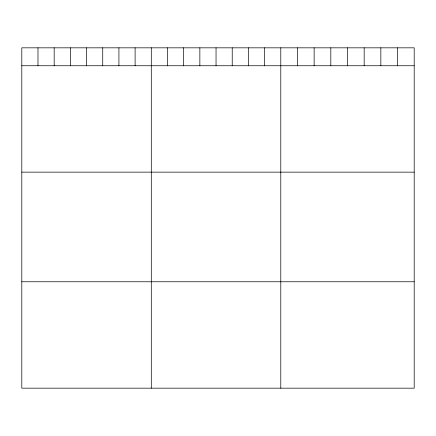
<?xml version="1.0" encoding="UTF-8"?>
<svg xmlns="http://www.w3.org/2000/svg" width="436" height="436" viewBox="0 0 436 436"><rect width="100%" height="100%" fill="white"/><g stroke="black" fill="none" stroke-linecap="round" stroke-linejoin="round"><path stroke-width="0.65" d="M414.2 65.743L414.2 388.171L21.8 388.171L21.8 47.829L414.2 47.829L414.2 65.743L21.8 65.743M21.8 172.144L414.2 172.144M21.8 281.77L414.2 281.77M397.523 47.829L397.523 65.743M380.846 47.829L380.846 65.743M364.169 47.829L364.169 65.743M347.492 47.829L347.492 65.743M330.815 47.829L330.815 65.743M314.138 47.829L314.138 65.743M297.461 47.829L297.461 65.743M280.784 47.829L280.784 388.171M264.598 47.829L264.598 65.743M248.411 47.829L248.411 65.743M232.225 47.829L232.225 65.743M216.038 47.829L216.038 65.743M199.852 47.829L199.852 65.743M183.665 47.829L183.665 65.743M167.479 47.829L167.479 65.743M151.292 47.829L151.292 388.171M135.106 47.829L135.106 65.743M118.919 47.829L118.919 65.743M102.733 47.829L102.733 65.743M86.546 47.829L86.546 65.743M70.359 47.829L70.359 65.743M54.173 47.829L54.173 65.743M37.987 47.829L37.987 65.743"/></g></svg>
